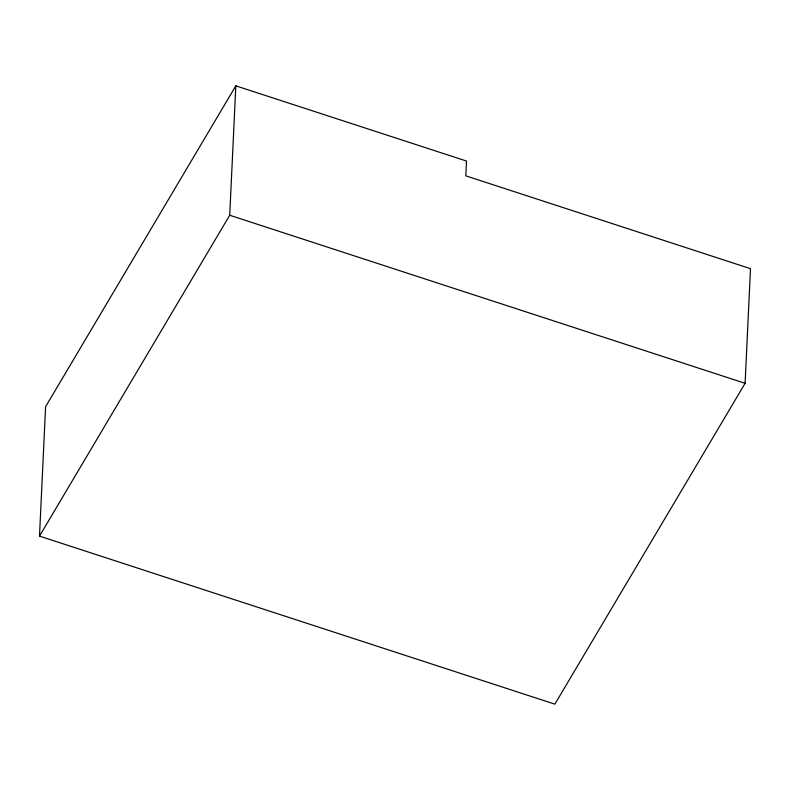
<?xml version="1.0" encoding="UTF-8"?>
<svg xmlns="http://www.w3.org/2000/svg" width="790" height="790" viewBox="0 0 790 790"><rect width="100%" height="100%" fill="white"/><g stroke="black" fill="none" stroke-linecap="round" stroke-linejoin="round"><path stroke-width="1.19" d="M39.5 536.114L45.603 406.692L235.825 85.843L466.515 161.061L465.814 175.854L750.5 268.679L745.098 383.308L554.876 704.157L39.5 536.114L229.722 215.255L235.825 85.843M229.722 215.255L745.098 383.308"/></g></svg>
